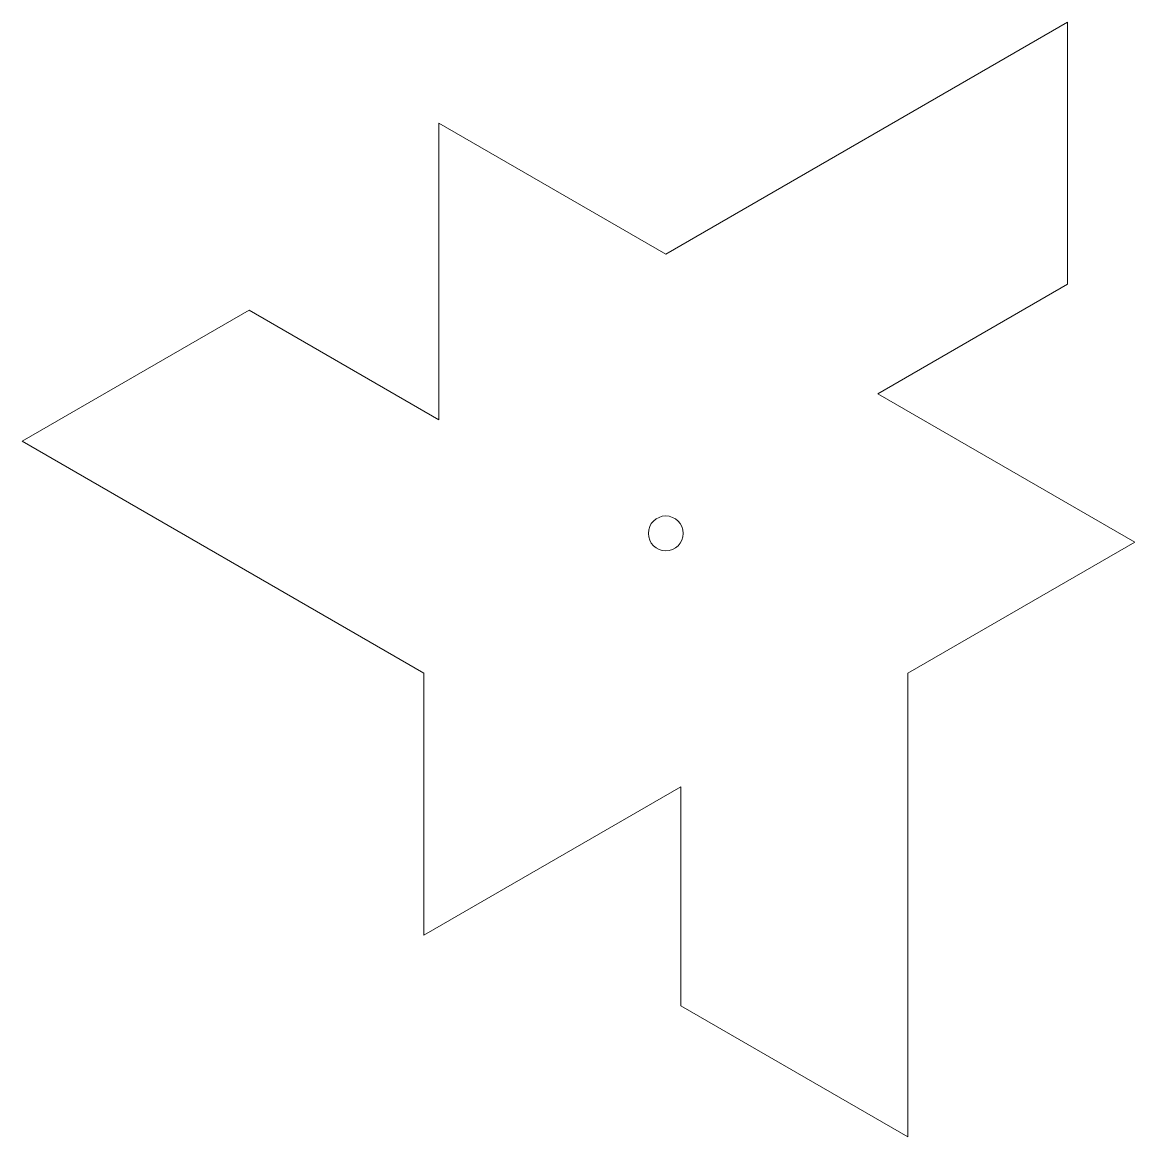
# Model space of a CAD drawing. Header units: millimetres. Extents: x -147 to 107, y -138 to 117.
import ezdxf

# ---------------------------------------------------------------- set-up
doc = ezdxf.new("R2010")
doc.units = ezdxf.units.MM

msp = doc.modelspace()

# ---------------------------------------------------------------- linework, layer by layer
at = {"color": 7, "linetype": 'Continuous', "lineweight": 15}
for p, q in [((0, 64), (92, 117.12)), ((92, 117.12), (92, 57.12)), ((-52, 94.02), (0, 64)), ((-52, 26.02), (-52, 94.02)), ((92, 57.12), (48.54, 32.02)), ((-147.43, 21.12), (-95.46, 51.12)), ((-95.46, 51.12), (-52, 26.02)), ((48.54, 32.02), (107.43, -1.98)), ((-55.43, -32), (-147.43, 21.12)), ((107.43, -1.98), (55.43, -32)), ((-55.43, -92.04), (-55.43, -32)), ((55.43, -32), (55.43, -138.23)), ((3.46, -58.04), (-55.43, -92.04)), ((3.46, -108.23), (3.46, -58.04)), ((55.43, -138.23), (3.46, -108.23))]:
    msp.add_line(p, q, dxfattribs=at)
msp.add_circle((0, 0), 4, dxfattribs=at)

doc.saveas('drawing.dxf')
